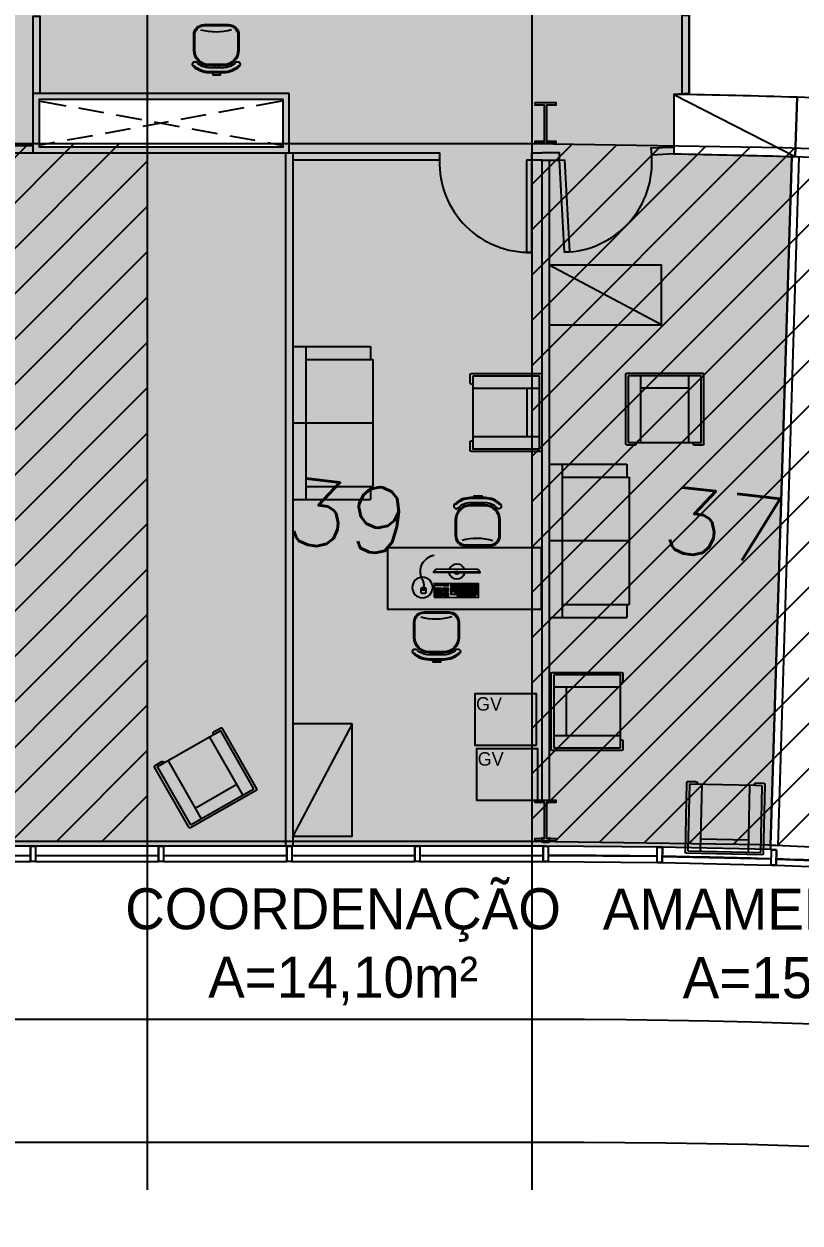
# Model space of a CAD drawing. Header units: millimetres. Extents: x -3 to 87.1, y -29 to 24.
# Drawn here: x 10.09 to 17.66, y -0.76 to 10.93 of the extents above; entities that cross this region are included whole.
import ezdxf
from ezdxf.enums import TextEntityAlignment as Align

# ---------------------------------------------------------------- set-up
doc = ezdxf.new("R2010")
doc.units = ezdxf.units.MM
doc.linetypes.add('HIDDEN', pattern=[0.375, 0.25, -0.125])
for name, color, linetype in [('AR-AR', 3, 'Continuous'), ('AR-ARMÁRIO', 2, 'Continuous'), ('AR-DIV', 2, 'Continuous'), ('AR-ESQ', 2, 'Continuous'), ('AR-EST', 4, 'Continuous'), ('AR-MOB', 2, 'Continuous'), ('AR-PIS-EXT', 2, 'Continuous'), ('AR-POR', 1, 'Continuous'), ('AR-PRJ', 1, 'HIDDEN'), ('AR-TXT', 2, 'Continuous'), ('MALHA PARA NUMERAÇÃO DE SALAS', 1, 'Continuous')]:
    doc.layers.add(name, color=color, linetype=linetype)
doc.styles.add('1-125', font='stylu.ttf', dxfattribs={"height": 0.2})
doc.styles.add('S20', font='simplex.shx', dxfattribs={"width": 1.1, "height": 0.2})

# ---------------------------------------------------------------- blocks, each defined once
blk = doc.blocks.new('numeracao de salas anexo2')
at = {"layer": 'MALHA PARA NUMERAÇÃO DE SALAS'}
h = blk.add_hatch(dxfattribs=at)
h.set_pattern_fill('ANSI31', color=256, scale=2.5, style=0)
h.set_pattern_definition([(45, (100.34865, 6.72668), (-0.2209709, 0.2209709), [])])
h.paths.add_polyline_path([(78.927, -20.555), (78, -19.715), (73.434, -24.754), (74.361, -25.594), (76.213, -27.272), (77.89, -28.792, -0.024814), (81.404, -22.799), (80.779, -22.233)])
h.paths.add_polyline_path([(79.491, -16.208), (84.057, -11.169), (82.205, -9.491), (81.279, -8.651), (76.713, -13.69)])
h.paths.add_polyline_path([(74.295, -16.358), (73.369, -15.519), (71.516, -13.84), (66.95, -18.879), (68.803, -20.558), (69.729, -21.397)])
h.paths.add_polyline_path([(73.934, -11.172), (78.5, -6.133), (76.423, -4.309), (75.358, -3.429), (71.029, -8.672), (72.014, -9.486)])
h.paths.add_polyline_path([(68.737, -11.448), (67.795, -10.67), (65.863, -9.172), (61.779, -14.609), (63.546, -15.979), (64.408, -16.691)])
h.paths.add_polyline_path([(62.875, -7.046), (61.865, -6.357), (59.804, -5.043), (56.237, -10.833), (58.123, -12.035), (59.047, -12.664)])
h.paths.add_polyline_path([(56.634, -3.201), (55.565, -2.608), (53.391, -1.489), (50.372, -7.582), (52.36, -8.605), (53.338, -9.147)])
h.paths.add_polyline_path([(50.065, 0.055), (48.946, 0.547), (46.679, 1.461), (44.232, -4.883), (46.306, -5.72), (47.33, -6.17)])
h.paths.add_polyline_path([(43.226, 2.693), (42.066, 3.08), (39.725, 3.782), (39.723, 3.782), (37.871, -2.76), (40.013, -3.403), (41.073, -3.757)])
h.paths.add_polyline_path([(36.172, 4.691), (34.985, 4.969), (32.586, 5.454), (31.342, -1.231), (33.533, -1.674), (34.622, -1.929)])
h.paths.add_polyline_path([(28.967, 6.042), (27.755, 6.201), (25.324, 6.463), (24.699, -0.308), (26.922, -0.548), (28.03, -0.702)])
h.paths.add_polyline_path([(21.666, 6.716), (20.444, 6.763), (18, 6.8), (18, 0), (20.236, -0.034), (21.353, -0.086)])
h.paths.add_polyline_path([(14.25, 6.8), (10.5, 6.8), (10.5, 0), (14.25, 0)])
h.paths.add_polyline_path([(6.75, 6.8), (3, 6.8), (3, 0), (6.75, 0)])
h.paths.add_polyline_path([(10.5, 10.4), (10.5, 17.2), (6.75, 17.2), (6.75, 10.4)])
h.paths.add_polyline_path([(14.25, 10.4), (15.5, 10.4), (18, 10.4), (18, 17.2), (14.25, 17.2)])
h.paths.add_polyline_path([(26.28, 16.819), (23.524, 17.03), (22.144, 17.094), (21.831, 10.302), (23.107, 10.243), (25.655, 10.048)])
h.paths.add_polyline_path([(33.245, 8.993), (34.489, 15.678), (31.765, 16.142), (30.396, 16.332), (29.461, 9.598), (30.726, 9.422)])
h.paths.add_polyline_path([(38.237, 7.904), (40.703, 7.246), (42.555, 13.789), (39.889, 14.501), (38.544, 14.816), (36.993, 8.196)])
h.paths.add_polyline_path([(45.577, 5.703), (47.975, 4.82), (50.422, 11.165), (47.828, 12.119), (46.517, 12.557), (44.365, 6.107)])
h.paths.add_polyline_path([(54.99, 1.737), (58.01, 7.829), (55.515, 9.019), (54.25, 9.575), (51.514, 3.35), (52.683, 2.836)])
h.paths.add_polyline_path([(68.025, -6.293), (72.108, -0.856), (69.873, 0.769), (68.731, 1.548), (64.902, -4.071), (65.958, -4.791)])
h.paths.add_polyline_path([(76.561, -24.818), (77.711, -24.951), (77.821, -23.997), (76.671, -23.864)], flags=24)
h.paths.add_polyline_path([(78.739, -13.55), (80.222, -13.722), (80.332, -12.768), (78.849, -12.596)], flags=24)
h.paths.add_polyline_path([(69.31, -18.502), (70.761, -18.67), (70.871, -17.716), (69.421, -17.549)], flags=24)
h.paths.add_polyline_path([(73.34, -8.308), (74.791, -8.476), (74.901, -7.522), (73.451, -7.355)], flags=24)
h.paths.add_polyline_path([(64.18, -13.723), (65.597, -13.886), (65.707, -12.933), (64.29, -12.769)], flags=24)
h.paths.add_polyline_path([(58.329, -9.683), (59.646, -9.835), (59.756, -8.882), (58.439, -8.729)], flags=24)
h.paths.add_polyline_path([(52.435, -6.034), (53.752, -6.186), (53.862, -5.232), (52.545, -5.08)], flags=24)
h.paths.add_polyline_path([(46.228, -3.039), (47.379, -3.172), (47.489, -2.219), (46.338, -2.086)], flags=24)
h.paths.add_polyline_path([(39.693, -0.644), (41.144, -0.811), (41.254, 0.142), (39.804, 0.31)], flags=24)
h.paths.add_polyline_path([(32.845, 0.986), (34.262, 0.823), (34.372, 1.776), (32.955, 1.94)], flags=24)
h.paths.add_polyline_path([(26.091, 2.326), (27.541, 2.159), (27.652, 3.112), (26.201, 3.28)], flags=24)
h.paths.add_polyline_path([(19.093, 2.686), (20.543, 2.518), (20.654, 3.472), (19.203, 3.64)], flags=24)
h.paths.add_polyline_path([(11.748, 2.729), (12.898, 2.596), (13.008, 3.55), (11.858, 3.683)], flags=24)
h.paths.add_polyline_path([(4.098, 2.746), (5.548, 2.579), (5.658, 3.532), (4.208, 3.7)], flags=24)
h.paths.add_polyline_path([(7.848, 12.946), (9.298, 12.779), (9.408, 13.732), (7.958, 13.9)], flags=24)
h.paths.add_polyline_path([(15.348, 12.946), (16.798, 12.779), (16.908, 13.732), (15.458, 13.9)], flags=24)
h.paths.add_polyline_path([(23.065, 12.526), (24.549, 12.355), (24.659, 13.308), (23.175, 13.48)], flags=24)
h.paths.add_polyline_path([(31.093, 11.335), (32.543, 11.168), (32.653, 12.121), (31.203, 12.289)], flags=24)
h.paths.add_polyline_path([(38.744, 9.676), (40.161, 9.513), (40.271, 10.466), (38.855, 10.63)], flags=24)
h.paths.add_polyline_path([(46.236, 7.202), (47.686, 7.035), (47.796, 7.988), (46.346, 8.156)], flags=24)
h.paths.add_polyline_path([(53.388, 4.184), (54.705, 4.031), (54.815, 4.985), (53.498, 5.137)], flags=24)
h.paths.add_polyline_path([(67.164, -3.639), (68.481, -3.791), (68.591, -2.837), (67.274, -2.685)], flags=24)
for p, q in [((14.25, -3.4), (14.25, 20.6)), ((18, -3.401), (18, 20.6))]:
    blk.add_line(p, q, dxfattribs=at)
for points in [[(0, 6.8), (6.75, 6.8), (10.5, 6.8), (14.25, 6.8), (18, 6.8), (20.444, 6.763), (21.666, 6.716), (22.886, 6.65), (25.324, 6.463), (27.755, 6.201)], [(0, 0), (18, 0), (20.236, -0.034), (22.47, -0.137), (24.699, -0.308), (26.922, -0.548), (29.137, -0.856), (31.342, -1.231), (33.533, -1.674), (35.711, -2.184), (37.871, -2.76), (40.013, -3.403), (42.134, -4.111), (44.232, -4.883), (46.306, -5.72), (48.353, -6.62), (50.372, -7.582), (52.36, -8.605), (54.316, -9.689), (56.237, -10.833), (58.123, -12.035), (59.971, -13.294)]]:
    blk.add_lwpolyline(points, dxfattribs=at)
at = {"layer": 'MALHA PARA NUMERAÇÃO DE SALAS', "color": 2, "style": 'S20', "width": 1.1}
for s, p in [('39', (16.171, 2.846)), ('37', (19.837, 2.761))]:
    blk.add_text(s, height=0.64, rotation=353.41, dxfattribs=at).set_placement(p, align=Align.CENTER)
blk = doc.blocks.new('A$C009E3A51')
blk.add_blockref('numeracao de salas anexo2', (-3.157, 0.008))
blk = doc.blocks.new('sofa 2 lugares')
at = {"color": 2}
for p, q in [((-0.886, 0), (-0.886, -0.9)), ((0.886, 0), (-0.886, 0)), ((0.886, 0), (0.886, -0.9)), ((-0.736, -0.9), (-0.886, -0.9)), ((0.736, -0.925), (-0.736, -0.925)), ((0.886, -0.9), (0.736, -0.9))]:
    blk.add_line(p, q, dxfattribs=at)
at = {"color": 1}
for p, q in [((-0.002, -0.925), (-0.002, 0)), ((0.886, -0.15), (-0.886, -0.15)), ((-0.736, -0.15), (-0.736, -0.925)), ((0.736, -0.15), (0.736, -0.925))]:
    blk.add_line(p, q, dxfattribs=at)
blk = doc.blocks.new('SOFÁ LE CORBUSIER 1 LUG')
at = {"color": 1}
for p, q in [((0, 0.748), (0, 0.012)), ((0.687, 0.76), (0.012, 0.76)), ((0.7, 0.67), (0.7, 0.748)), ((0.012, 0), (0.687, 0)), ((0.7, 0.012), (0.7, 0.09))]:
    blk.add_line(p, q, dxfattribs=at)
at = {"color": 2}
for p, q in [((0.025, 0.025), (0.025, 0.735)), ((0.025, 0.735), (0.675, 0.735)), ((0.675, 0.735), (0.675, 0.67)), ((0.025, 0.615), (0.675, 0.615)), ((0.145, 0.145), (0.145, 0.615)), ((0.675, 0.67), (0.675, 0.026)), ((0.675, 0.145), (0.025, 0.145)), ((0.674, 0.025), (0.025, 0.025))]:
    blk.add_line(p, q, dxfattribs=at)
at = {"color": 1}
for centre, start, end in [((0.012, 0.748), 90, 180), ((0.687, 0.748), 0, 90), ((0.687, 0.67), 180, 0), ((0.012, 0.012), 180, 270), ((0.687, 0.09), 360, 180), ((0.687, 0.012), 270, 0)]:
    blk.add_arc(centre, 0.0125, start, end, dxfattribs=at)
blk.add_arc((0.674, 0.026), 0.001, 270, 0)
blk = doc.blocks.new('CADEIRA-S')
at = {"color": 2}
for p, q in [((0.072, 0.269), (-0.068, 0.269)), ((0.072, 0.219), (-0.068, 0.219)), ((0.072, 0.199), (-0.068, 0.199)), ((-0.218, 0.049), (-0.218, -0.101)), ((0.222, -0.101), (0.222, 0.049)), ((-0.118, -0.201), (0.122, -0.201))]:
    blk.add_line(p, q, dxfattribs=at)
at = {"color": 1}
for p, q in [((0.072, 0.259), (-0.068, 0.259)), ((0.072, 0.189), (-0.068, 0.189)), ((-0.015, 0.199), (-0.015, 0.219)), ((0.025, 0.199), (0.025, 0.219)), ((-0.208, 0.049), (-0.208, -0.101)), ((0.212, -0.101), (0.212, 0.049)), ((-0.118, -0.191), (0.122, -0.191))]:
    blk.add_line(p, q, dxfattribs=at)
at = {"color": 2}
blk.add_lwpolyline([(-0.032, 0.269), (-0.032, 0.287), (0.043, 0.287), (0.043, 0.269)], dxfattribs=at)
for centre, radius, start, end in [((-0.068, 0.049), 0.22, 90, 135), ((0.072, 0.049), 0.22, 45, 90), ((-0.206, 0.186), 0.025, 135, 315), ((-0.068, 0.049), 0.15, 90, 180), ((-0.068, 0.049), 0.17, 90, 135), ((0.072, 0.049), 0.17, 45, 90), ((0.072, 0.049), 0.15, 0, 90), ((0.21, 0.186), 0.025, 225, 45), ((-0.118, -0.101), 0.1, 180, 270), ((0.122, -0.101), 0.1, 270, 0)]:
    blk.add_arc(centre, radius, start, end, dxfattribs=at)
at = {"color": 1}
for centre, radius, start, end in [((-0.068, 0.049), 0.21, 90, 135), ((0.072, 0.049), 0.21, 45, 90), ((-0.068, 0.049), 0.14, 90, 180), ((0.072, 0.049), 0.14, 0, 90), ((-0.118, -0.101), 0.09, 180, 270), ((0.122, -0.101), 0.09, 270, 0), ((-0.005, -0.682), 0.553, 73.6911, 105.2491)]:
    blk.add_arc(centre, radius, start, end, dxfattribs=at)
blk = doc.blocks.new('frde3421')
at = {"color": 2}
for p, q in [((92.943, 141.946), (92.969, 141.946)), ((92.943, 141.93), (92.969, 141.93)), ((92.969, 141.93), (92.943, 141.93)), ((92.969, 141.917), (92.969, 141.96)), ((92.786, 141.84), (92.765, 141.819)), ((92.765, 141.411), (92.765, 141.819)), ((92.786, 141.39), (92.765, 141.411))]:
    blk.add_line(p, q, dxfattribs=at)
at = {"color": 252}
for p, q in [((92.913, 141.819), (92.913, 141.762)), ((92.923, 141.821), (92.914, 141.821)), ((92.924, 141.762), (92.924, 141.819)), ((92.914, 141.761), (92.923, 141.761)), ((93.012, 141.704), (93.012, 141.699)), ((93.024, 141.704), (93.024, 141.699)), ((92.98, 141.668), (92.98, 141.627)), ((93.007, 141.67), (92.982, 141.67)), ((92.982, 141.625), (93.007, 141.625)), ((93.002, 141.606), (93.007, 141.606)), ((93.009, 141.627), (93.009, 141.668)), ((93.012, 141.604), (93.012, 141.435)), ((93.013, 141.606), (93.023, 141.606)), ((93.024, 141.604), (93.024, 141.435)), ((93.002, 141.433), (93.007, 141.433)), ((93.013, 141.433), (93.023, 141.433))]:
    blk.add_line(p, q, dxfattribs=at)
at = {"color": 2}
blk.add_lwpolyline([(93.003, 141.948, 0.414214), (92.99, 141.96), (92.956, 141.96, 0.414214), (92.943, 141.948), (92.943, 141.929, 0.414214), (92.956, 141.917), (92.99, 141.917, 0.414214), (93.003, 141.929)], format="xyb", close=True, dxfattribs=at)
at = {"color": 1}
blk.add_lwpolyline([(92.798, 141.39), (92.798, 141.84), (92.786, 141.84), (92.786, 141.39)], close=True, dxfattribs=at)
at = {"color": 2}
blk.add_lwpolyline([(93.036, 141.835), (93.036, 141.402), (92.904, 141.402), (92.904, 141.835)], close=True, dxfattribs=at)
at = {"color": 252}
for points in [[(92.95, 141.808), (92.958, 141.808, 0.414214), (92.96, 141.81), (92.96, 141.819, 0.414214), (92.958, 141.821), (92.95, 141.821, 0.414214), (92.948, 141.819), (92.948, 141.81, 0.414214)], [(92.95, 141.792), (92.958, 141.792, 0.414214), (92.96, 141.794), (92.96, 141.803, 0.414214), (92.958, 141.805), (92.95, 141.805, 0.414214), (92.948, 141.803), (92.948, 141.794, 0.414214)], [(92.966, 141.808), (92.974, 141.808, 0.414214), (92.976, 141.81), (92.976, 141.819, 0.414214), (92.974, 141.821), (92.966, 141.821, 0.414214), (92.964, 141.819), (92.964, 141.81, 0.414214)], [(92.966, 141.792), (92.974, 141.792, 0.414214), (92.976, 141.794), (92.976, 141.803, 0.414214), (92.974, 141.805), (92.966, 141.805, 0.414214), (92.964, 141.803), (92.964, 141.794, 0.414214)], [(92.982, 141.808), (92.99, 141.808, 0.414214), (92.992, 141.81), (92.992, 141.819, 0.414214), (92.99, 141.821), (92.982, 141.821, 0.414214), (92.98, 141.819), (92.98, 141.81, 0.414214)], [(92.982, 141.792), (92.99, 141.792, 0.414214), (92.992, 141.794), (92.992, 141.803, 0.414214), (92.99, 141.805), (92.982, 141.805, 0.414214), (92.98, 141.803), (92.98, 141.794, 0.414214)], [(92.998, 141.808), (93.006, 141.808, 0.414214), (93.008, 141.81), (93.008, 141.819, 0.414214), (93.006, 141.821), (92.998, 141.821, 0.414214), (92.996, 141.819), (92.996, 141.81, 0.414214)], [(92.998, 141.792), (93.006, 141.792, 0.414214), (93.008, 141.794), (93.008, 141.803, 0.414214), (93.006, 141.805), (92.998, 141.805, 0.414214), (92.996, 141.803), (92.996, 141.794, 0.414214)], [(93.014, 141.808), (93.022, 141.808, 0.414214), (93.024, 141.81), (93.024, 141.819, 0.414214), (93.022, 141.821), (93.014, 141.821, 0.414214), (93.012, 141.819), (93.012, 141.81, 0.414214)], [(93.014, 141.792), (93.022, 141.792, 0.414214), (93.024, 141.794), (93.024, 141.803, 0.414214), (93.022, 141.805), (93.014, 141.805, 0.414214), (93.012, 141.803), (93.012, 141.794, 0.414214)], [(92.914, 141.729), (92.923, 141.729, 0.414214), (92.925, 141.73), (92.925, 141.739, 0.414214), (92.923, 141.741), (92.914, 141.741, 0.414214), (92.913, 141.739), (92.913, 141.73, 0.414214)], [(92.914, 141.713), (92.923, 141.713, 0.414214), (92.925, 141.714), (92.925, 141.723, 0.414214), (92.923, 141.725), (92.914, 141.725, 0.414214), (92.913, 141.723), (92.913, 141.714, 0.414214)], [(92.914, 141.697), (92.923, 141.697, 0.414214), (92.925, 141.698), (92.925, 141.707, 0.414214), (92.923, 141.709), (92.914, 141.709, 0.414214), (92.913, 141.707), (92.913, 141.698, 0.414214)], [(92.949, 141.729), (92.958, 141.729, 0.414214), (92.96, 141.731), (92.96, 141.739, 0.414214), (92.958, 141.741), (92.949, 141.741, 0.414214), (92.947, 141.739), (92.947, 141.731, 0.414214)], [(92.949, 141.713), (92.958, 141.713, 0.414214), (92.96, 141.715), (92.96, 141.723, 0.414214), (92.958, 141.725), (92.949, 141.725, 0.414214), (92.947, 141.723), (92.947, 141.715, 0.414214)], [(92.949, 141.697), (92.958, 141.697, 0.414214), (92.96, 141.699), (92.96, 141.707, 0.414214), (92.958, 141.709), (92.949, 141.709, 0.414214), (92.947, 141.707), (92.947, 141.699, 0.414214)], [(92.95, 141.776), (92.958, 141.776, 0.414214), (92.96, 141.778), (92.96, 141.787, 0.414214), (92.958, 141.789), (92.95, 141.789, 0.414214), (92.948, 141.787), (92.948, 141.778, 0.414214)], [(92.95, 141.76), (92.958, 141.76, 0.414214), (92.96, 141.762), (92.96, 141.771, 0.414214), (92.958, 141.773), (92.95, 141.773, 0.414214), (92.948, 141.771), (92.948, 141.762, 0.414214)], [(92.966, 141.776), (92.974, 141.776, 0.414214), (92.976, 141.778), (92.976, 141.787, 0.414214), (92.974, 141.789), (92.966, 141.789, 0.414214), (92.964, 141.787), (92.964, 141.778, 0.414214)], [(92.966, 141.76), (92.974, 141.76, 0.414214), (92.976, 141.762), (92.976, 141.771, 0.414214), (92.974, 141.773), (92.966, 141.773, 0.414214), (92.964, 141.771), (92.964, 141.762, 0.414214)], [(92.969, 141.729), (92.978, 141.729, 0.414214), (92.98, 141.731), (92.98, 141.74, 0.414214), (92.978, 141.742), (92.969, 141.742, 0.414214), (92.967, 141.74), (92.967, 141.731, 0.414214)], [(92.969, 141.713), (92.978, 141.713, 0.414214), (92.98, 141.715), (92.98, 141.724, 0.414214), (92.978, 141.726), (92.969, 141.726, 0.414214), (92.967, 141.724), (92.967, 141.715, 0.414214)], [(92.969, 141.697), (92.978, 141.697, 0.414214), (92.98, 141.699), (92.98, 141.708, 0.414214), (92.978, 141.71), (92.969, 141.71, 0.414214), (92.967, 141.708), (92.967, 141.699, 0.414214)], [(92.982, 141.776), (92.99, 141.776, 0.414214), (92.992, 141.778), (92.992, 141.787, 0.414214), (92.99, 141.789), (92.982, 141.789, 0.414214), (92.98, 141.787), (92.98, 141.778, 0.414214)], [(92.982, 141.76), (92.99, 141.76, 0.414214), (92.992, 141.762), (92.992, 141.771, 0.414214), (92.99, 141.773), (92.982, 141.773, 0.414214), (92.98, 141.771), (92.98, 141.762, 0.414214)], [(92.998, 141.776), (93.006, 141.776, 0.414214), (93.008, 141.778), (93.008, 141.787, 0.414214), (93.006, 141.789), (92.998, 141.789, 0.414214), (92.996, 141.787), (92.996, 141.778, 0.414214)], [(92.998, 141.76), (93.006, 141.76, 0.414214), (93.008, 141.762), (93.008, 141.771, 0.414214), (93.006, 141.773), (92.998, 141.773, 0.414214), (92.996, 141.771), (92.996, 141.762, 0.414214)], [(92.998, 141.73), (93.006, 141.73, 0.414214), (93.008, 141.731), (93.008, 141.74, 0.414214), (93.006, 141.742), (92.998, 141.742, 0.414214), (92.996, 141.74), (92.996, 141.731, 0.414214)], [(92.998, 141.714), (93.006, 141.714, 0.414214), (93.008, 141.715), (93.008, 141.724, 0.414214), (93.006, 141.726), (92.998, 141.726, 0.414214), (92.996, 141.724), (92.996, 141.715, 0.414214)], [(92.998, 141.698), (93.006, 141.698, 0.414214), (93.008, 141.699), (93.008, 141.708, 0.414214), (93.006, 141.71), (92.998, 141.71, 0.414214), (92.996, 141.708), (92.996, 141.699, 0.414214)], [(93.014, 141.776), (93.022, 141.776, 0.414214), (93.024, 141.778), (93.024, 141.787, 0.414214), (93.022, 141.789), (93.014, 141.789, 0.414214), (93.012, 141.787), (93.012, 141.778, 0.414214)], [(93.014, 141.76), (93.022, 141.76, 0.414214), (93.024, 141.762), (93.024, 141.771, 0.414214), (93.022, 141.773), (93.014, 141.773, 0.414214), (93.012, 141.771), (93.012, 141.762, 0.414214)], [(93.014, 141.73), (93.022, 141.73, 0.414214), (93.024, 141.731), (93.024, 141.74, 0.414214), (93.022, 141.742), (93.014, 141.742, 0.414214), (93.012, 141.74), (93.012, 141.731, 0.414214)], [(93.014, 141.714), (93.022, 141.714, 0.414214), (93.024, 141.715), (93.024, 141.724, 0.414214), (93.022, 141.726), (93.014, 141.726, 0.414214), (93.012, 141.724), (93.012, 141.715, 0.414214)], [(93.014, 141.698), (93.022, 141.698, 0.414214), (93.024, 141.699), (93.024, 141.708, 0.414214), (93.022, 141.71), (93.014, 141.71, 0.414214), (93.012, 141.708), (93.012, 141.699, 0.414214)], [(92.915, 141.657), (92.923, 141.657, 0.414214), (92.925, 141.659), (92.925, 141.667, 0.414214), (92.923, 141.669), (92.915, 141.669, 0.414214), (92.913, 141.667), (92.913, 141.659, 0.414214)], [(92.915, 141.641), (92.923, 141.641, 0.414214), (92.925, 141.643), (92.925, 141.651, 0.414214), (92.923, 141.653), (92.915, 141.653, 0.414214), (92.913, 141.651), (92.913, 141.643, 0.414214)], [(92.915, 141.625), (92.923, 141.625, 0.414214), (92.925, 141.627), (92.925, 141.635, 0.414214), (92.923, 141.637), (92.915, 141.637, 0.414214), (92.913, 141.635), (92.913, 141.627, 0.414214)], [(92.915, 141.609), (92.923, 141.609, 0.414214), (92.925, 141.611), (92.925, 141.619, 0.414214), (92.923, 141.621), (92.915, 141.621, 0.414214), (92.913, 141.619), (92.913, 141.611, 0.414214)], [(92.915, 141.593), (92.923, 141.593, 0.414214), (92.925, 141.595), (92.925, 141.603, 0.414214), (92.923, 141.605), (92.915, 141.605, 0.414214), (92.913, 141.603), (92.913, 141.595, 0.414214)], [(92.915, 141.577), (92.923, 141.577, 0.414214), (92.925, 141.579), (92.925, 141.587, 0.414214), (92.923, 141.589), (92.915, 141.589, 0.414214), (92.913, 141.587), (92.913, 141.579, 0.414214)], [(92.915, 141.561), (92.923, 141.561, 0.414214), (92.925, 141.563), (92.925, 141.571, 0.414214), (92.923, 141.573), (92.915, 141.573, 0.414214), (92.913, 141.571), (92.913, 141.563, 0.414214)], [(92.934, 141.657), (92.943, 141.657, 0.414214), (92.944, 141.659), (92.944, 141.668, 0.414214), (92.943, 141.67), (92.934, 141.67, 0.414214), (92.932, 141.668), (92.932, 141.659, 0.414214)], [(92.934, 141.641), (92.943, 141.641, 0.414214), (92.944, 141.643), (92.944, 141.652, 0.414214), (92.943, 141.654), (92.934, 141.654, 0.414214), (92.932, 141.652), (92.932, 141.643, 0.414214)], [(92.934, 141.625), (92.943, 141.625, 0.414214), (92.944, 141.627), (92.944, 141.636, 0.414214), (92.943, 141.638), (92.934, 141.638, 0.414214), (92.932, 141.636), (92.932, 141.627, 0.414214)], [(92.934, 141.609), (92.943, 141.609, 0.414214), (92.944, 141.611), (92.944, 141.62, 0.414214), (92.943, 141.622), (92.934, 141.622, 0.414214), (92.932, 141.62), (92.932, 141.611, 0.414214)], [(92.934, 141.593), (92.943, 141.593, 0.414214), (92.944, 141.595), (92.944, 141.604, 0.414214), (92.943, 141.606), (92.934, 141.606, 0.414214), (92.932, 141.604), (92.932, 141.595, 0.414214)], [(92.934, 141.577), (92.943, 141.577, 0.414214), (92.944, 141.579), (92.944, 141.588, 0.414214), (92.943, 141.59), (92.934, 141.59, 0.414214), (92.932, 141.588), (92.932, 141.579, 0.414214)], [(92.934, 141.561), (92.943, 141.561, 0.414214), (92.944, 141.563), (92.944, 141.572, 0.414214), (92.943, 141.574), (92.934, 141.574, 0.414214), (92.932, 141.572), (92.932, 141.563, 0.414214)], [(92.95, 141.657), (92.959, 141.657, 0.414214), (92.96, 141.659), (92.96, 141.668, 0.414214), (92.959, 141.67), (92.95, 141.67, 0.414214), (92.948, 141.668), (92.948, 141.659, 0.414214)], [(92.95, 141.641), (92.959, 141.641, 0.414214), (92.96, 141.643), (92.96, 141.652, 0.414214), (92.959, 141.654), (92.95, 141.654, 0.414214), (92.948, 141.652), (92.948, 141.643, 0.414214)], [(92.95, 141.625), (92.959, 141.625, 0.414214), (92.96, 141.627), (92.96, 141.636, 0.414214), (92.959, 141.638), (92.95, 141.638, 0.414214), (92.948, 141.636), (92.948, 141.627, 0.414214)], [(92.95, 141.609), (92.959, 141.609, 0.414214), (92.96, 141.611), (92.96, 141.62, 0.414214), (92.959, 141.622), (92.95, 141.622, 0.414214), (92.948, 141.62), (92.948, 141.611, 0.414214)], [(92.95, 141.593), (92.959, 141.593, 0.414214), (92.96, 141.595), (92.96, 141.604, 0.414214), (92.959, 141.606), (92.95, 141.606, 0.414214), (92.948, 141.604), (92.948, 141.595, 0.414214)], [(92.95, 141.577), (92.959, 141.577, 0.414214), (92.96, 141.579), (92.96, 141.588, 0.414214), (92.959, 141.59), (92.95, 141.59, 0.414214), (92.948, 141.588), (92.948, 141.579, 0.414214)], [(92.95, 141.561), (92.959, 141.561, 0.414214), (92.96, 141.563), (92.96, 141.572, 0.414214), (92.959, 141.574), (92.95, 141.574, 0.414214), (92.948, 141.572), (92.948, 141.563, 0.414214)], [(92.966, 141.657), (92.975, 141.657, 0.414214), (92.976, 141.659), (92.976, 141.668, 0.414214), (92.975, 141.67), (92.966, 141.67, 0.414214), (92.964, 141.668), (92.964, 141.659, 0.414214)], [(92.966, 141.641), (92.975, 141.641, 0.414214), (92.976, 141.643), (92.976, 141.652, 0.414214), (92.975, 141.654), (92.966, 141.654, 0.414214), (92.964, 141.652), (92.964, 141.643, 0.414214)], [(92.966, 141.625), (92.975, 141.625, 0.414214), (92.976, 141.627), (92.976, 141.636, 0.414214), (92.975, 141.638), (92.966, 141.638, 0.414214), (92.964, 141.636), (92.964, 141.627, 0.414214)], [(92.966, 141.609), (92.975, 141.609, 0.414214), (92.976, 141.611), (92.976, 141.62, 0.414214), (92.975, 141.622), (92.966, 141.622, 0.414214), (92.964, 141.62), (92.964, 141.611, 0.414214)], [(92.966, 141.593), (92.975, 141.593, 0.414214), (92.976, 141.595), (92.976, 141.604, 0.414214), (92.975, 141.606), (92.966, 141.606, 0.414214), (92.964, 141.604), (92.964, 141.595, 0.414214)], [(92.966, 141.577), (92.975, 141.577, 0.414214), (92.976, 141.579), (92.976, 141.588, 0.414214), (92.975, 141.59), (92.966, 141.59, 0.414214), (92.964, 141.588), (92.964, 141.579, 0.414214)], [(92.966, 141.561), (92.975, 141.561, 0.414214), (92.976, 141.563), (92.976, 141.572, 0.414214), (92.975, 141.574), (92.966, 141.574, 0.414214), (92.964, 141.572), (92.964, 141.563, 0.414214)], [(92.982, 141.609), (92.991, 141.609, 0.414214), (92.992, 141.611), (92.992, 141.62, 0.414214), (92.991, 141.622), (92.982, 141.622, 0.414214), (92.98, 141.62), (92.98, 141.611, 0.414214)], [(92.982, 141.593), (92.991, 141.593, 0.414214), (92.992, 141.595), (92.992, 141.604, 0.414214), (92.991, 141.606), (92.982, 141.606, 0.414214), (92.98, 141.604), (92.98, 141.595, 0.414214)], [(92.982, 141.577), (92.991, 141.577, 0.414214), (92.992, 141.579), (92.992, 141.588, 0.414214), (92.991, 141.59), (92.982, 141.59, 0.414214), (92.98, 141.588), (92.98, 141.579, 0.414214)], [(92.982, 141.561), (92.991, 141.561, 0.414214), (92.992, 141.563), (92.992, 141.572, 0.414214), (92.991, 141.574), (92.982, 141.574, 0.414214), (92.98, 141.572), (92.98, 141.563, 0.414214)], [(92.998, 141.609), (93.007, 141.609, 0.414214), (93.008, 141.611), (93.008, 141.62, 0.414214), (93.007, 141.622), (92.998, 141.622, 0.414214), (92.996, 141.62), (92.996, 141.611, 0.414214)], [(92.998, 141.593), (93.007, 141.593, 0.414214), (93.008, 141.595), (93.008, 141.604, 0.414214), (93.007, 141.606), (92.998, 141.606, 0.414214), (92.996, 141.604), (92.996, 141.595, 0.414214)], [(92.998, 141.577), (93.007, 141.577, 0.414214), (93.008, 141.579), (93.008, 141.588, 0.414214), (93.007, 141.59), (92.998, 141.59, 0.414214), (92.996, 141.588), (92.996, 141.579, 0.414214)], [(92.998, 141.561), (93.007, 141.561, 0.414214), (93.008, 141.563), (93.008, 141.572, 0.414214), (93.007, 141.574), (92.998, 141.574, 0.414214), (92.996, 141.572), (92.996, 141.563, 0.414214)], [(92.915, 141.545), (92.923, 141.545, 0.414214), (92.925, 141.547), (92.925, 141.555, 0.414214), (92.923, 141.557), (92.915, 141.557, 0.414214), (92.913, 141.555), (92.913, 141.547, 0.414214)], [(92.915, 141.529), (92.923, 141.529, 0.414214), (92.925, 141.531), (92.925, 141.539, 0.414214), (92.923, 141.541), (92.915, 141.541, 0.414214), (92.913, 141.539), (92.913, 141.531, 0.414214)], [(92.915, 141.513), (92.923, 141.513, 0.414214), (92.925, 141.515), (92.925, 141.523, 0.414214), (92.923, 141.525), (92.915, 141.525, 0.414214), (92.913, 141.523), (92.913, 141.515, 0.414214)], [(92.915, 141.497), (92.923, 141.497, 0.414214), (92.925, 141.499), (92.925, 141.507, 0.414214), (92.923, 141.509), (92.915, 141.509, 0.414214), (92.913, 141.507), (92.913, 141.499, 0.414214)], [(92.915, 141.481), (92.923, 141.481, 0.414214), (92.925, 141.483), (92.925, 141.491, 0.414214), (92.923, 141.493), (92.915, 141.493, 0.414214), (92.913, 141.491), (92.913, 141.483, 0.414214)], [(92.915, 141.465), (92.923, 141.465, 0.414214), (92.925, 141.467), (92.925, 141.475, 0.414214), (92.923, 141.477), (92.915, 141.477, 0.414214), (92.913, 141.475), (92.913, 141.467, 0.414214)], [(92.915, 141.449), (92.923, 141.449, 0.414214), (92.925, 141.451), (92.925, 141.459, 0.414214), (92.923, 141.461), (92.915, 141.461, 0.414214), (92.913, 141.459), (92.913, 141.451, 0.414214)], [(92.915, 141.433), (92.923, 141.433, 0.414214), (92.925, 141.435), (92.925, 141.443, 0.414214), (92.923, 141.445), (92.915, 141.445, 0.414214), (92.913, 141.443), (92.913, 141.435, 0.414214)], [(92.934, 141.545), (92.943, 141.545, 0.414214), (92.944, 141.547), (92.944, 141.556, 0.414214), (92.943, 141.558), (92.934, 141.558, 0.414214), (92.932, 141.556), (92.932, 141.547, 0.414214)], [(92.934, 141.529), (92.943, 141.529, 0.414214), (92.944, 141.531), (92.944, 141.54, 0.414214), (92.943, 141.542), (92.934, 141.542, 0.414214), (92.932, 141.54), (92.932, 141.531, 0.414214)], [(92.934, 141.513), (92.943, 141.513, 0.414214), (92.944, 141.515), (92.944, 141.524, 0.414214), (92.943, 141.526), (92.934, 141.526, 0.414214), (92.932, 141.524), (92.932, 141.515, 0.414214)], [(92.934, 141.497), (92.943, 141.497, 0.414214), (92.944, 141.499), (92.944, 141.508, 0.414214), (92.943, 141.51), (92.934, 141.51, 0.414214), (92.932, 141.508), (92.932, 141.499, 0.414214)], [(92.934, 141.481), (92.943, 141.481, 0.414214), (92.944, 141.483), (92.944, 141.492, 0.414214), (92.943, 141.494), (92.934, 141.494, 0.414214), (92.932, 141.492), (92.932, 141.483, 0.414214)], [(92.934, 141.465), (92.943, 141.465, 0.414214), (92.944, 141.467), (92.944, 141.476, 0.414214), (92.943, 141.478), (92.934, 141.478, 0.414214), (92.932, 141.476), (92.932, 141.467, 0.414214)], [(92.934, 141.449), (92.943, 141.449, 0.414214), (92.944, 141.451), (92.944, 141.46, 0.414214), (92.943, 141.462), (92.934, 141.462, 0.414214), (92.932, 141.46), (92.932, 141.451, 0.414214)], [(92.934, 141.433), (92.943, 141.433, 0.414214), (92.944, 141.435), (92.944, 141.444, 0.414214), (92.943, 141.446), (92.934, 141.446, 0.414214), (92.932, 141.444), (92.932, 141.435, 0.414214)], [(92.95, 141.545), (92.959, 141.545, 0.414214), (92.96, 141.547), (92.96, 141.556, 0.414214), (92.959, 141.558), (92.95, 141.558, 0.414214), (92.948, 141.556), (92.948, 141.547, 0.414214)], [(92.95, 141.529), (92.959, 141.529, 0.414214), (92.96, 141.531), (92.96, 141.54, 0.414214), (92.959, 141.542), (92.95, 141.542, 0.414214), (92.948, 141.54), (92.948, 141.531, 0.414214)], [(92.95, 141.513), (92.959, 141.513, 0.414214), (92.96, 141.515), (92.96, 141.524, 0.414214), (92.959, 141.526), (92.95, 141.526, 0.414214), (92.948, 141.524), (92.948, 141.515, 0.414214)], [(92.95, 141.497), (92.959, 141.497, 0.414214), (92.96, 141.499), (92.96, 141.508, 0.414214), (92.959, 141.51), (92.95, 141.51, 0.414214), (92.948, 141.508), (92.948, 141.499, 0.414214)], [(92.95, 141.481), (92.959, 141.481, 0.414214), (92.96, 141.483), (92.96, 141.492, 0.414214), (92.959, 141.494), (92.95, 141.494, 0.414214), (92.948, 141.492), (92.948, 141.483, 0.414214)], [(92.95, 141.465), (92.959, 141.465, 0.414214), (92.96, 141.467), (92.96, 141.476, 0.414214), (92.959, 141.478), (92.95, 141.478, 0.414214), (92.948, 141.476), (92.948, 141.467, 0.414214)], [(92.95, 141.449), (92.959, 141.449, 0.414214), (92.96, 141.451), (92.96, 141.46, 0.414214), (92.959, 141.462), (92.95, 141.462, 0.414214), (92.948, 141.46), (92.948, 141.451, 0.414214)], [(92.95, 141.433), (92.959, 141.433, 0.414214), (92.96, 141.435), (92.96, 141.444, 0.414214), (92.959, 141.446), (92.95, 141.446, 0.414214), (92.948, 141.444), (92.948, 141.435, 0.414214)], [(92.966, 141.545), (92.975, 141.545, 0.414214), (92.976, 141.547), (92.976, 141.556, 0.414214), (92.975, 141.558), (92.966, 141.558, 0.414214), (92.964, 141.556), (92.964, 141.547, 0.414214)], [(92.966, 141.529), (92.975, 141.529, 0.414214), (92.976, 141.531), (92.976, 141.54, 0.414214), (92.975, 141.542), (92.966, 141.542, 0.414214), (92.964, 141.54), (92.964, 141.531, 0.414214)], [(92.966, 141.513), (92.975, 141.513, 0.414214), (92.976, 141.515), (92.976, 141.524, 0.414214), (92.975, 141.526), (92.966, 141.526, 0.414214), (92.964, 141.524), (92.964, 141.515, 0.414214)], [(92.966, 141.497), (92.975, 141.497, 0.414214), (92.976, 141.499), (92.976, 141.508, 0.414214), (92.975, 141.51), (92.966, 141.51, 0.414214), (92.964, 141.508), (92.964, 141.499, 0.414214)], [(92.966, 141.481), (92.975, 141.481, 0.414214), (92.976, 141.483), (92.976, 141.492, 0.414214), (92.975, 141.494), (92.966, 141.494, 0.414214), (92.964, 141.492), (92.964, 141.483, 0.414214)], [(92.966, 141.465), (92.975, 141.465, 0.414214), (92.976, 141.467), (92.976, 141.476, 0.414214), (92.975, 141.478), (92.966, 141.478, 0.414214), (92.964, 141.476), (92.964, 141.467, 0.414214)], [(92.966, 141.449), (92.975, 141.449, 0.414214), (92.976, 141.451), (92.976, 141.46, 0.414214), (92.975, 141.462), (92.966, 141.462, 0.414214), (92.964, 141.46), (92.964, 141.451, 0.414214)], [(92.966, 141.433), (92.975, 141.433, 0.414214), (92.976, 141.435), (92.976, 141.444, 0.414214), (92.975, 141.446), (92.966, 141.446, 0.414214), (92.964, 141.444), (92.964, 141.435, 0.414214)], [(92.982, 141.545), (92.991, 141.545, 0.414214), (92.992, 141.547), (92.992, 141.556, 0.414214), (92.991, 141.558), (92.982, 141.558, 0.414214), (92.98, 141.556), (92.98, 141.547, 0.414214)], [(92.982, 141.529), (92.991, 141.529, 0.414214), (92.992, 141.531), (92.992, 141.54, 0.414214), (92.991, 141.542), (92.982, 141.542, 0.414214), (92.98, 141.54), (92.98, 141.531, 0.414214)], [(92.982, 141.513), (92.991, 141.513, 0.414214), (92.992, 141.515), (92.992, 141.524, 0.414214), (92.991, 141.526), (92.982, 141.526, 0.414214), (92.98, 141.524), (92.98, 141.515, 0.414214)], [(92.982, 141.497), (92.991, 141.497, 0.414214), (92.992, 141.499), (92.992, 141.508, 0.414214), (92.991, 141.51), (92.982, 141.51, 0.414214), (92.98, 141.508), (92.98, 141.499, 0.414214)], [(92.982, 141.481), (92.991, 141.481, 0.414214), (92.992, 141.483), (92.992, 141.492, 0.414214), (92.991, 141.494), (92.982, 141.494, 0.414214), (92.98, 141.492), (92.98, 141.483, 0.414214)], [(92.982, 141.465), (92.991, 141.465, 0.414214), (92.992, 141.467), (92.992, 141.476, 0.414214), (92.991, 141.478), (92.982, 141.478, 0.414214), (92.98, 141.476), (92.98, 141.467, 0.414214)], [(92.982, 141.449), (92.991, 141.449, 0.414214), (92.992, 141.451), (92.992, 141.46, 0.414214), (92.991, 141.462), (92.982, 141.462, 0.414214), (92.98, 141.46), (92.98, 141.451, 0.414214)], [(92.982, 141.433), (92.991, 141.433, 0.414214), (92.992, 141.435), (92.992, 141.444, 0.414214), (92.991, 141.446), (92.982, 141.446, 0.414214), (92.98, 141.444), (92.98, 141.435, 0.414214)], [(92.998, 141.545), (93.007, 141.545, 0.414214), (93.008, 141.547), (93.008, 141.556, 0.414214), (93.007, 141.558), (92.998, 141.558, 0.414214), (92.996, 141.556), (92.996, 141.547, 0.414214)], [(92.998, 141.529), (93.007, 141.529, 0.414214), (93.008, 141.531), (93.008, 141.54, 0.414214), (93.007, 141.542), (92.998, 141.542, 0.414214), (92.996, 141.54), (92.996, 141.531, 0.414214)], [(92.998, 141.513), (93.007, 141.513, 0.414214), (93.008, 141.515), (93.008, 141.524, 0.414214), (93.007, 141.526), (92.998, 141.526, 0.414214), (92.996, 141.524), (92.996, 141.515, 0.414214)], [(92.998, 141.497), (93.007, 141.497, 0.414214), (93.008, 141.499), (93.008, 141.508, 0.414214), (93.007, 141.51), (92.998, 141.51, 0.414214), (92.996, 141.508), (92.996, 141.499, 0.414214)], [(92.998, 141.481), (93.007, 141.481, 0.414214), (93.008, 141.483), (93.008, 141.492, 0.414214), (93.007, 141.494), (92.998, 141.494, 0.414214), (92.996, 141.492), (92.996, 141.483, 0.414214)], [(92.998, 141.465), (93.007, 141.465, 0.414214), (93.008, 141.467), (93.008, 141.476, 0.414214), (93.007, 141.478), (92.998, 141.478, 0.414214), (92.996, 141.476), (92.996, 141.467, 0.414214)], [(92.998, 141.449), (93.007, 141.449, 0.414214), (93.008, 141.451), (93.008, 141.46, 0.414214), (93.007, 141.462), (92.998, 141.462, 0.414214), (92.996, 141.46), (92.996, 141.451, 0.414214)], [(92.998, 141.433), (93.007, 141.433, 0.414214), (93.008, 141.435), (93.008, 141.444, 0.414214), (93.007, 141.446), (92.998, 141.446, 0.414214), (92.996, 141.444), (92.996, 141.435, 0.414214)], [(92.915, 141.417), (92.923, 141.417, 0.414214), (92.925, 141.419), (92.925, 141.427, 0.414214), (92.923, 141.429), (92.915, 141.429, 0.414214), (92.913, 141.427), (92.913, 141.419, 0.414214)], [(92.934, 141.417), (92.943, 141.417, 0.414214), (92.944, 141.419), (92.944, 141.428, 0.414214), (92.943, 141.43), (92.934, 141.43, 0.414214), (92.932, 141.428), (92.932, 141.419, 0.414214)], [(92.95, 141.417), (92.959, 141.417, 0.414214), (92.96, 141.419), (92.96, 141.428, 0.414214), (92.959, 141.43), (92.95, 141.43, 0.414214), (92.948, 141.428), (92.948, 141.419, 0.414214)], [(92.966, 141.417), (92.975, 141.417, 0.414214), (92.976, 141.419), (92.976, 141.428, 0.414214), (92.975, 141.43), (92.966, 141.43, 0.414214), (92.964, 141.428), (92.964, 141.419, 0.414214)], [(92.982, 141.417), (92.991, 141.417, 0.414214), (92.992, 141.419), (92.992, 141.428, 0.414214), (92.991, 141.43), (92.982, 141.43, 0.414214), (92.98, 141.428), (92.98, 141.419, 0.414214)], [(92.998, 141.417), (93.007, 141.417, 0.414214), (93.008, 141.419), (93.008, 141.428, 0.414214), (93.007, 141.43), (92.998, 141.43, 0.414214), (92.996, 141.428), (92.996, 141.419, 0.414214)]]:
    blk.add_lwpolyline(points, format="xyb", close=True, dxfattribs=at)
at = {"color": 1}
blk.add_circle((92.944, 141.949), 0.1, dxfattribs=at)
at = {"color": 2}
for centre, radius, start, end in [((92.787, 141.808), 0.162, 64.57, 169.2723), ((92.922, 142.06), 0.123, 238.3701, 279.9545)]:
    blk.add_arc(centre, radius, start, end, dxfattribs=at)
at = {"color": 252}
for centre, start, end in [((92.914, 141.819), 90, 180), ((92.923, 141.819), 0, 90), ((92.914, 141.762), 180, 270), ((92.923, 141.762), 270, 0), ((92.982, 141.668), 90, 180), ((92.982, 141.627), 180, 270), ((93.007, 141.668), 0, 90), ((93.007, 141.627), 270, 0), ((93.013, 141.604), 90, 180), ((93.023, 141.604), 0, 90), ((93.013, 141.435), 180, 270), ((93.023, 141.435), 270, 0)]:
    blk.add_arc(centre, 0.0016, start, end, dxfattribs=at)
at = {"color": 1}
for radius, start, end in [(0.075, 106.4299, 253.5701), (0.075, 279.5941, 80.4059), (0.025, 148.0519, 211.9481), (0.025, 300, 60)]:
    blk.add_arc((92.786, 141.615), radius, start, end, dxfattribs=at)
blk = doc.blocks.new('ARMARIO')
at = {"color": 2}
blk.add_lwpolyline([(3.215, 2.638), (2.635, 2.638), (2.635, 1.542), (3.215, 1.542)], close=True, dxfattribs=at)
at = {"color": 1}
blk.add_lwpolyline([(3.215, 2.638), (2.635, 1.542)], dxfattribs=at)

msp = doc.modelspace()

# ---------------------------------------------------------------- hatches: boundary and pattern name
at = {"layer": 'AR-AR', "transparency": 33554687}
h = msp.add_hatch(color=13, dxfattribs=at)
h.dxf.hatch_style = 1
h.paths.add_polyline_path([(16.578, 13.277), (15.077, 13.277), (15.078, 20.167), (15.178, 20.167), (15.178, 20.617), (12.678, 20.617), (10.178, 20.617), (7.678, 20.617), (5.178, 20.617), (2.679, 20.617), (0.303, 20.617), (0.303, 2.917), (11.428, 2.917), (15.178, 2.917), (16.292, 2.908), (17.371, 2.884), (17.372, 2.924), (17.579, 9.641), (16.428, 9.667), (16.428, 10.247), (16.578, 10.257)])
h.paths.add_polyline_path([(5.118, 13.337), (2.738, 13.337), (2.738, 13.797), (5.118, 13.797)], flags=16)
h.paths.add_polyline_path([(5.118, 10.197), (5.118, 9.737), (2.738, 9.737), (2.738, 10.197)], flags=16)
h.paths.add_polyline_path([(10.238, 13.337), (10.238, 13.797), (12.718, 13.797), (12.718, 13.337)], flags=16)
h.paths.add_polyline_path([(10.238, 10.197), (12.618, 10.197), (12.618, 9.737), (10.238, 9.737)], flags=16)

# ---------------------------------------------------------------- linework, layer by layer
msp.add_lwpolyline([(0.303, 20.617), (2.679, 20.617), (5.178, 20.617), (7.678, 20.617), (10.178, 20.617), (12.678, 20.617), (15.178, 20.617), (15.178, 20.167), (15.078, 20.167), (15.077, 13.277), (16.578, 13.277), (16.578, 10.257), (16.428, 10.247), (16.428, 9.667), (17.579, 9.641), (17.372, 2.924), (17.371, 2.884), (16.292, 2.908), (15.178, 2.917), (11.428, 2.917), (0.303, 2.917)], close=True, dxfattribs=at)
at = {"layer": 'AR-ARMÁRIO', "transparency": 33554687}
msp.add_lwpolyline([(12.678, 10.257), (10.178, 10.257), (10.178, 9.677), (12.678, 9.677)], close=True, dxfattribs=at)
at = {"layer": 'AR-ARMÁRIO', "color": 1, "transparency": 33554687}
msp.add_lwpolyline([(12.618, 10.197), (10.238, 10.197), (10.238, 9.737), (12.618, 9.737)], close=True, dxfattribs=at)
at = {"layer": 'AR-ARMÁRIO', "transparency": 33554687}
for points in [[(17.631, 10.219, 0.003762), (16.428, 10.247), (16.428, 9.667, -0.003733), (17.613, 9.64)], [(20.082, 10.106, 0.007669), (17.631, 10.219), (17.613, 9.64, -0.007669), (20.047, 9.528)]]:
    msp.add_lwpolyline(points, format="xyb", close=True, dxfattribs=at)
at = {"layer": 'AR-ARMÁRIO', "color": 1, "transparency": 33554687}
msp.add_lwpolyline([(16.428, 10.247), (17.613, 9.64)], dxfattribs=at)
at = {"layer": 'AR-DIV', "transparency": 33554687}
for p, q in [((12.643, 9.677), (12.643, 2.917)), ((12.678, 9.677), (12.713, 9.677)), ((12.713, 9.677), (12.713, 2.917)), ((17.381, 2.884), (17.406, 2.883))]:
    msp.add_line(p, q, dxfattribs=at)
at = {"layer": 'AR-DIV', "color": 2, "transparency": 33554687}
msp.add_line((15.154, 2.957), (15.204, 2.957), dxfattribs=at)
at = {"layer": 'AR-DIV', "transparency": 33554687}
for points in [[(10.248, 10.257), (10.248, 11.007), (10.178, 11.007), (10.178, 10.257)], [(16.578, 10.257), (16.578, 11.017), (16.508, 11.017), (16.508, 10.257)], [(10.178, 9.747), (8.953, 9.747), (8.953, 9.677), (10.178, 9.677)], [(16.428, 9.667), (16.213, 9.655), (16.209, 9.725), (16.428, 9.731)], [(12.714, 9.677), (14.144, 9.677), (14.144, 9.607), (12.714, 9.607)], [(15.144, 9.607), (15.044, 9.607), (15.044, 9.677), (15.144, 9.677)], [(15.144, 9.607), (15.314, 9.607), (15.314, 9.677), (15.144, 9.677)], [(15.144, 3.367), (15.144, 9.607), (15.214, 9.607), (15.214, 3.367)], [(15.214, 3.007), (15.214, 2.957), (15.144, 2.957), (15.144, 3.007)]]:
    msp.add_lwpolyline(points, dxfattribs=at)
msp.add_lwpolyline([(17.579, 9.641), (17.648, 9.639), (17.442, 2.922), (17.372, 2.924)], close=True, dxfattribs=at)
at = {"layer": 'AR-ESQ', "color": 2, "transparency": 33554687}
for p, q in [((8.953, 2.827), (10.153, 2.827)), ((10.153, 2.917), (10.203, 2.917)), ((10.153, 2.917), (10.153, 2.767)), ((10.203, 2.917), (10.203, 2.767)), ((10.203, 2.827), (11.403, 2.827)), ((11.403, 2.917), (11.403, 2.767)), ((11.453, 2.917), (11.453, 2.767)), ((11.453, 2.827), (12.653, 2.827)), ((12.653, 2.917), (12.703, 2.917)), ((12.653, 2.917), (12.703, 2.917)), ((12.653, 2.917), (12.653, 2.767)), ((12.703, 2.917), (12.703, 2.767)), ((12.703, 2.827), (13.903, 2.827)), ((13.903, 2.917), (13.903, 2.767)), ((13.953, 2.917), (13.953, 2.767)), ((13.953, 2.827), (15.153, 2.827)), ((15.153, 2.917), (15.153, 2.767)), ((15.203, 2.917), (15.203, 2.767)), ((16.265, 2.759), (16.267, 2.909)), ((16.315, 2.758), (16.317, 2.908)), ((17.377, 2.734), (17.381, 2.884)), ((17.426, 2.732), (17.431, 2.882)), ((10.203, 2.767), (10.153, 2.767)), ((11.453, 2.767), (11.403, 2.767)), ((12.703, 2.767), (12.653, 2.767)), ((13.953, 2.767), (13.903, 2.767)), ((15.153, 2.767), (15.203, 2.767)), ((16.265, 2.759), (16.315, 2.758)), ((17.377, 2.734), (17.426, 2.732))]:
    msp.add_line(p, q, dxfattribs=at)
at = {"layer": 'AR-ESQ', "transparency": 33554687}
for points in [[(8.953, 2.827), (10.153, 2.827)], [(10.203, 2.827), (11.403, 2.827)], [(11.453, 2.827), (12.653, 2.827)], [(12.703, 2.827), (13.903, 2.827)], [(13.953, 2.827), (15.153, 2.827)], [(15.203, 2.827), (16.265, 2.819)], [(16.316, 2.818), (17.378, 2.794)], [(17.429, 2.792), (18.49, 2.751)]]:
    msp.add_lwpolyline(points, dxfattribs=at)
for points in [[(10.203, 2.917), (10.203, 2.767), (10.153, 2.767), (10.153, 2.917)], [(11.453, 2.917), (11.453, 2.767), (11.403, 2.767), (11.403, 2.917)], [(12.703, 2.917), (12.703, 2.767), (12.653, 2.767), (12.653, 2.917)], [(13.903, 2.917), (13.953, 2.917), (13.953, 2.767), (13.903, 2.767)], [(15.153, 2.917), (15.203, 2.917), (15.203, 2.767), (15.153, 2.767)]]:
    msp.add_lwpolyline(points, close=True, dxfattribs=at)
for points in [[(16.317, 2.908), (16.315, 2.758), (16.265, 2.759), (16.267, 2.909, -0.000172)], [(17.431, 2.882), (17.426, 2.732), (17.377, 2.734), (17.381, 2.884, -0.000172)]]:
    msp.add_lwpolyline(points, format="xyb", close=True, dxfattribs=at)
at = {"layer": 'AR-ESQ', "color": 1, "transparency": 33554687}
for points in [[(8.953, 2.767), (10.153, 2.767)], [(10.203, 2.767), (11.403, 2.767)], [(11.453, 2.767), (12.653, 2.767)], [(12.703, 2.767), (13.903, 2.767)], [(13.953, 2.767), (15.153, 2.767)], [(15.203, 2.767), (16.265, 2.759)], [(16.315, 2.758), (17.377, 2.734)], [(17.426, 2.732), (18.488, 2.691)]]:
    msp.add_lwpolyline(points, dxfattribs=at)
at = {"layer": 'AR-ESQ', "color": 2, "transparency": 33554687}
for radius, start, end in [(72.56, 89.14097, 89.98026), (72.65, 89.10152, 89.14095), (72.56, 88.26221, 89.10149), (72.65, 88.22275, 88.26218), (72.56, 87.38344, 88.22272)]:
    msp.add_arc((15.178, -69.733), radius, start, end, dxfattribs=at)
at = {"layer": 'AR-EST', "transparency": 33554687}
for points in [[(15.078, 10.167), (15.278, 10.167), (15.278, 10.142), (15.188, 10.142), (15.188, 9.792), (15.278, 9.792), (15.278, 9.767), (15.078, 9.767), (15.078, 9.792), (15.168, 9.792), (15.168, 10.142), (15.078, 10.142), (15.078, 10.167)], [(15.078, 3.367), (15.278, 3.367), (15.278, 3.342), (15.188, 3.342), (15.188, 2.992), (15.278, 2.992), (15.278, 2.967), (15.078, 2.967), (15.078, 2.992), (15.168, 2.992), (15.168, 3.342), (15.078, 3.342), (15.078, 3.367)]]:
    msp.add_lwpolyline(points, dxfattribs=at)
at = {"layer": 'AR-MOB', "transparency": 33554687}
for points in [[(15.138, 5.227), (15.138, 5.827), (13.638, 5.827), (13.638, 5.227)], [(15.088, 3.903), (15.088, 4.403), (14.488, 4.403), (14.488, 3.903)], [(15.103, 3.367), (15.103, 3.867), (14.503, 3.867), (14.503, 3.367)]]:
    msp.add_lwpolyline(points, close=True, dxfattribs=at)
at = {"layer": 'AR-PIS-EXT', "color": 1, "transparency": 33554687}
for points in [[(15.154, 1.228), (0.048, 1.228)], [(15.154, 0.028), (0.048, 0.028)]]:
    msp.add_lwpolyline(points, dxfattribs=at)
for centre, radius, start, end in [((15.267, -69.156), 70.384, 68.99867, 90.09249), ((15.458, -68.124), 68.153, 68.83866, 90.25562)]:
    msp.add_arc(centre, radius, start, end, dxfattribs=at)
at = {"layer": 'AR-POR', "color": 2, "transparency": 33554687}
for points in [[(14.993, 9.607), (14.993, 8.707), (15.043, 8.707), (15.043, 9.607), (14.993, 9.607)], [(15.364, 9.61), (15.413, 8.711), (15.363, 8.708), (15.314, 9.607), (15.364, 9.61)]]:
    msp.add_lwpolyline(points, dxfattribs=at)
at = {"layer": 'AR-POR', "transparency": 33554687}
for centre, start, end in [((15.018, 9.582), 178.3634, 271.6366), ((15.341, 9.583), 271.4555, 4.7286)]:
    msp.add_arc(centre, 0.875, start, end, dxfattribs=at)
at = {"layer": 'AR-PRJ', "color": 1, "transparency": 33554687}
for p, q in [((10.253, 10.182), (12.603, 9.752)), ((12.603, 10.182), (10.253, 9.752))]:
    msp.add_line(p, q, dxfattribs=at)

# ---------------------------------------------------------------- block references
at = {"layer": 'AR-MOB', "transparency": 33554687, "extrusion": (0, 0, -1), "zscale": -1}
for name, p, rotation in [('CADEIRA-S', (-11.965, 10.726), 179.9999999999812), ('frde3421', (-156.72, 97.16), 270.4924823557025), ('CADEIRA-S', (-14.112, 5.001), 180)]:
    msp.add_blockref(name, p, dxfattribs=dict(at, rotation=rotation))
at = {"layer": 'AR-MOB', "transparency": 33554687, "rotation": 270}
msp.add_blockref('ARMARIO', (13.671, 11.216), dxfattribs=at)
msp.add_blockref('ARMARIO', (13.671, 11.216), dxfattribs=at)
at = {"layer": 'AR-MOB', "color": 6, "transparency": 33554687, "xscale": 0.8428609825612515, "yscale": 0.8428609825612515, "zscale": 0.8428609825612515, "rotation": 89.99999999999862}
for p in [(12.713, 7.043), (15.213, 5.895)]:
    msp.add_blockref('sofa 2 lugares', p, dxfattribs=at)
at = {"layer": 'AR-MOB', "transparency": 33554687, "xscale": -1}
msp.add_blockref('SOFÁ LE CORBUSIER 1 LUG', (15.143, 6.766), dxfattribs=at)
for p, rotation in [((16.72, 7.528), 90), ((15.233, 4.612), 180), ((11.705, 3.091), 299.6791925617503), ((16.541, 2.849), 268.7267005388986)]:
    msp.add_blockref('SOFÁ LE CORBUSIER 1 LUG', p, dxfattribs=dict(at, rotation=rotation))
at = {"layer": 'AR-MOB', "transparency": 33554687, "extrusion": (0, 0, -1), "xscale": -1, "zscale": -1}
msp.add_blockref('CADEIRA-S', (-14.514, 6.047), dxfattribs=at)
at = {"layer": 'AR-MOB', "transparency": 33554687}
msp.add_blockref('ARMARIO', (10.078, 1.474), dxfattribs=at)
at = {"layer": 'MALHA PARA NUMERAÇÃO DE SALAS', "color": 6, "transparency": 33554687}
msp.add_blockref('A$C009E3A51', (0.204, 2.959), dxfattribs=at)

# ---------------------------------------------------------------- texts
at = {"layer": 'AR-MOB', "transparency": 33554687}
for p in [(14.5, 4.239), (14.516, 3.703)]:
    msp.add_text('GV', height=0.1312, rotation=0.0297, dxfattribs=at).set_placement(p)
at = {"layer": 'AR-TXT', "color": 2, "transparency": 33554687, "char_height": 0.4, "attachment_point": 5, "style": '1-125'}
for s, insert in [('COORDENAÇÃO\\PA=14,10m²', (13.203, 1.937)), ('AMAMENTAÇÃO\\PA=15,50m²', (17.831, 1.932))]:
    msp.add_mtext(s, dxfattribs=dict(at, insert=insert))

doc.saveas('drawing.dxf')
